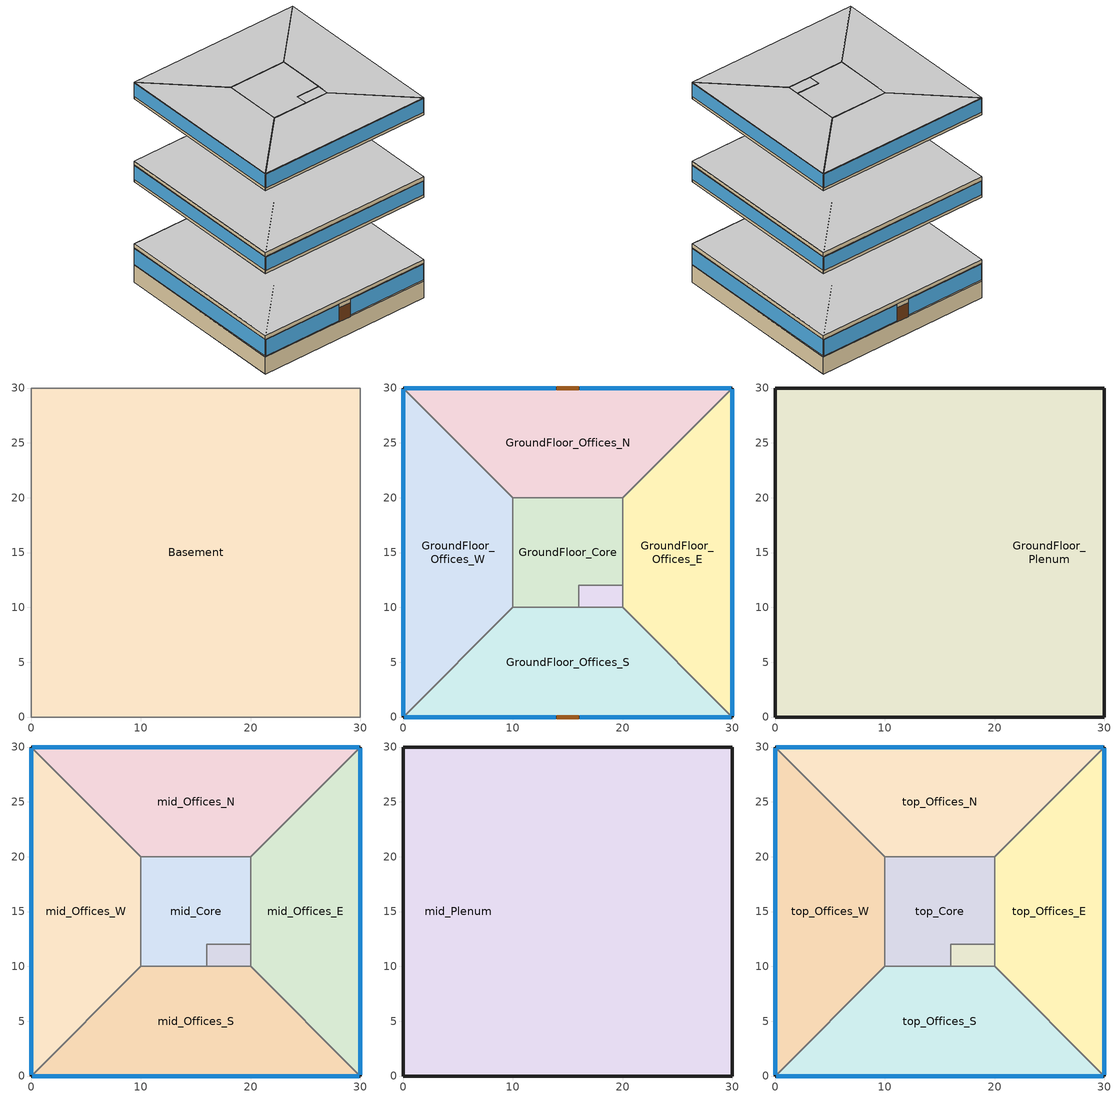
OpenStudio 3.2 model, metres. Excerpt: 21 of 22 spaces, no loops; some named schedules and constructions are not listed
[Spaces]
Basement
 floor adiabatic: 30,30 30,0 0,0 0,30 z-3
 wall adiabatic: 30,0 30,30 0,30 0,0 30,0 z-3:0
GroundFloor_Core
 floor to Basement: 20,20 20,12 16,12 16,10 10,10 10,20 z0
 wall to GroundFloor_Offices_W: 10,20 10,10 z0:3.15
 wall to GroundFloor_DataCenter: 16,10 16,12 20,12 z0:3.15
 wall to GroundFloor_Offices_E: 20,12 20,20 z0:3.15
 wall to GroundFloor_Offices_N: 20,20 10,20 z0:3.15
 wall to GroundFloor_Offices_S: 10,10 16,10 z0:3.15
GroundFloor_Offices_W
 floor to Basement: 0,30 10,20 10,10 0,0 z0
 wall outside: 0,30 0,0 z0:3.15
 wall to GroundFloor_Offices_S (Construction Air Boundary): 0,0 10,10 z0:3.15
 wall to GroundFloor_Offices_N (Construction Air Boundary): 10,20 0,30 z0:3.15
 window: 0,29.9 0,0.1 z0.25:3.05
GroundFloor_Offices_N
 floor to Basement: 30,30 20,20 10,20 0,30 z0
 wall outside: 30,30 0,30 z0:3.15
 wall to GroundFloor_Offices_E (Construction Air Boundary): 20,20 30,30 z0:3.15
 window: 29.9,30 16.1,30 / 13.9,30 0.1,30 z0.25:3.05
 door: 16,30 14,30 z0:2.5
GroundFloor_DataCenter
 floor to Basement: 20,12 20,10 16,10 16,12 z0
 wall to GroundFloor_Offices_E: 20,10 20,12 z0:3.15
 wall to GroundFloor_Offices_S: 16,10 20,10 z0:3.15
GroundFloor_Offices_E
 floor to Basement: 30,30 30,0 20,10 20,20 z0
 wall outside: 30,0 30,30 z0:3.15
 wall to GroundFloor_Offices_S (Construction Air Boundary): 20,10 30,0 z0:3.15
 window: 30,0.1 30,29.9 z0.25:3.05
GroundFloor_Offices_S
 floor to Basement: 20,10 30,0 0,0 10,10 z0
 wall outside: 0,0 30,0 z0:3.15
 window: 0.1,0 13.9,0 / 16.1,0 29.9,0 z0.25:3.05
 door: 14,0 16,0 z0:2.5
GroundFloor_Plenum
 floor to GroundFloor_Offices_E: 30,30 30,0 20,10 20,20 z3.15
 floor to GroundFloor_DataCenter: 20,12 20,10 16,10 16,12 z3.15
 floor to GroundFloor_Offices_W: 0,30 10,20 10,10 0,0 z3.15
 floor to GroundFloor_Offices_S: 20,10 30,0 0,0 10,10 z3.15
 floor to GroundFloor_Core: 20,20 20,12 16,12 16,10 10,10 10,20 z3.15
 floor to GroundFloor_Offices_N: 30,30 20,20 10,20 0,30 z3.15
 wall outside: 0,30 0,0 30,0 30,30 0,30 z3.15:3.85
 ceiling adiabatic: 30,0 30,30 0,30 0,0 z3.85
mid_Offices_S
 floor adiabatic: 20,10 30,0 0,0 10,10 z14.95
 wall outside: 0,0 30,0 z14.95:17.95
 wall to mid_Offices_W (Construction Air Boundary): 10,10 0,0 z14.95:17.95
 wall to mid_DataCenter: 20,10 16,10 z14.95:17.95
 wall to mid_Core: 16,10 10,10 z14.95:17.95
 wall to mid_Offices_E (Construction Air Boundary): 30,0 20,10 z14.95:17.95
 window: 0.1,0 29.9,0 z15.45:17.85
mid_DataCenter
 floor adiabatic: 20,12 20,10 16,10 16,12 z14.95
 wall to mid_Core: 20,12 16,12 16,10 z14.95:17.95
 wall to mid_Offices_E: 20,10 20,12 z14.95:17.95
mid_Offices_W
 floor adiabatic: 0,30 10,20 10,10 0,0 z14.95
 wall outside: 0,30 0,0 z14.95:17.95
 wall to mid_Core: 10,10 10,20 z14.95:17.95
 wall to mid_Offices_N (Construction Air Boundary): 10,20 0,30 z14.95:17.95
 window: 0,29.9 0,0.1 z15.45:17.85
mid_Offices_E
 floor adiabatic: 30,30 30,0 20,10 20,20 z14.95
 wall outside: 30,0 30,30 z14.95:17.95
 wall to mid_Offices_N (Construction Air Boundary): 30,30 20,20 z14.95:17.95
 wall to mid_Core: 20,20 20,12 z14.95:17.95
 window: 30,0.1 30,29.9 z15.45:17.85
mid_Core
 floor adiabatic: 20,20 20,12 16,12 16,10 10,10 10,20 z14.95
 wall to mid_Offices_N: 20,20 10,20 z14.95:17.95
mid_Offices_N
 floor adiabatic: 30,30 20,20 10,20 0,30 z14.95
 wall outside: 30,30 0,30 z14.95:17.95
 window: 29.9,30 0.1,30 z15.45:17.85
mid_Plenum
 floor to mid_Offices_W: 0,30 10,20 10,10 0,0 z17.95
 floor to mid_DataCenter: 20,12 20,10 16,10 16,12 z17.95
 floor to mid_Offices_S: 20,10 30,0 0,0 10,10 z17.95
 floor to mid_Core: 20,20 20,12 16,12 16,10 10,10 10,20 z17.95
 floor to mid_Offices_N: 30,30 20,20 10,20 0,30 z17.95
 floor to mid_Offices_E: 30,30 30,0 20,10 20,20 z17.95
 wall outside: 30,0 30,30 0,30 0,0 30,0 z17.95:18.65
 ceiling adiabatic: 30,0 30,30 0,30 0,0 z18.65
top_Offices_E
 floor adiabatic: 30,30 30,0 20,10 20,20 z29.75
 wall outside: 30,0 30,30 z29.75:32.75
 wall to top_Offices_S (Construction Air Boundary): 20,10 30,0 z29.75:32.75
 wall to top_DataCenter: 20,12 20,10 z29.75:32.75
 wall to top_Offices_N (Construction Air Boundary): 30,30 20,20 z29.75:32.75
 wall to top_Core: 20,20 20,12 z29.75:32.75
 window: 30,0.1 30,29.9 z30.25:32.65
 ceiling to top_Plenum: 30,0 30,30 20,20 20,10 z32.75
top_Offices_S
 floor adiabatic: 20,10 30,0 0,0 10,10 z29.75
 wall outside: 0,0 30,0 z29.75:32.75
 wall to top_Offices_W (Construction Air Boundary): 10,10 0,0 z29.75:32.75
 wall to top_DataCenter: 20,10 16,10 z29.75:32.75
 wall to top_Core: 16,10 10,10 z29.75:32.75
 window: 0.1,0 29.9,0 z30.25:32.65
 ceiling to top_Plenum: 30,0 20,10 10,10 0,0 z32.75
top_DataCenter
 floor adiabatic: 20,12 20,10 16,10 16,12 z29.75
 wall to top_Core: 20,12 16,12 16,10 z29.75:32.75
 ceiling to top_Plenum: 20,10 20,12 16,12 16,10 z32.75
top_Offices_W
 floor adiabatic: 0,30 10,20 10,10 0,0 z29.75
 wall outside: 0,30 0,0 z29.75:32.75
 wall to top_Core: 10,10 10,20 z29.75:32.75
 wall to top_Offices_N (Construction Air Boundary): 10,20 0,30 z29.75:32.75
 window: 0,29.9 0,0.1 z30.25:32.65
 ceiling to top_Plenum: 0,0 10,10 10,20 0,30 z32.75
top_Core
 floor adiabatic: 20,20 20,12 16,12 16,10 10,10 10,20 z29.75
 wall to top_Offices_N: 20,20 10,20 z29.75:32.75
 ceiling to top_Plenum: 16,10 16,12 20,12 20,20 10,20 10,10 z32.75
top_Offices_N
 floor adiabatic: 30,30 20,20 10,20 0,30 z29.75
 wall outside: 30,30 0,30 z29.75:32.75
 window: 29.9,30 0.1,30 z30.25:32.65
 ceiling to top_Plenum: 20,20 30,30 0,30 10,20 z32.75
[Site]
BRUSSELS: Latitude {deg}=50.9; Longitude {deg}=4.53; Time Zone {hr}=1; Elevation {m}=58; Terrain=City
[Building]
Office: North Axis {deg}=0; Nominal Floor to Floor Height {m}=3.7; Space Type=Offices; Default Construction Set=Building_Construction Set; Default Schedule Set=Building; Standards Number of Stories=10; Standards Number of Above Ground Stories=9; Standards Building Type=Office; Nominal Floor to Ceiling Height {m}=3
[ClimateZones]
Climate Zone Institution Name 1=ASHRAE; Climate Zone Document Name 1=ANSI/ASHRAE Standard 169; Climate Zone Document Year 1=2006; Climate Zone Institution Name 2=CEC; Climate Zone Document Name 2=California Climate Zone Descriptions; Climate Zone Document Year 2=1995
[SizingPeriod:DesignDay] Barometric Pressure {Pa}=100630; Wind Direction {deg}=60; Sky Clearness=0; Rain Indicator=0; Snow Indicator=0; Day of Month=21; Daylight Saving Time Indicator=0; Humidity Indicating Type=Wetbulb; Dry-Bulb Temperature Range Modifier Type=DefaultMultipliers
Name | Maximum Dry-Bulb Temperature {C} | Daily Dry-Bulb Temperature Range {deltaC} | Humidity Indicating Conditions at Maximum Dry-Bulb | Wind Speed {m/s} | Month | Day Type | Solar Model Indicator | ASHRAE Taub | ASHRAE Taud
BRUSSELS Ann Htg 99.6% Condns DB | -7.7 | 0 | -7.7 | 3.1 | 1 | WinterDesignDay | ASHRAEClearSky
BRUSSELS Ann Clg .4% Condns DB=>MWB | 29 | 9.2 | 20.1 | 3.3 | 7 | SummerDesignDay | ASHRAETau | 0.47 | 1.919
[Material]
Name | Roughness | Thickness {m} | Conductivity {W/m-K} | Density {kg/m3} | Specific Heat {J/kg-K} | Thermal Absorptance | Solar Absorptance | Visible Absorptance
Std Wood | MediumSmooth | 0.15 | 0.12 | 540 | 1210 | 0.9 | 0.7 | 0.7
F13 Built-up roofing | Rough | 0.0095 | 0.16 | 1120 | 1460 | 0.9 | 0.7
Gypsum_13mm | Smooth | 0.0127 | 0.16 | 800 | 1090 | 0.9 | 0.7 | 0.5
_Floor_Concrete200mm | MediumRough | 0.2 | 1.4 | 2100 | 840
METAL Door Medium 18Ga_1; METAL Door Medium 18Ga_2 | Smooth | 0.0013106 | 45.3149 | 7833.03 | 502.08 | 0.8 | 0.5 | 0.5
_Spandrel_Equivalent | Smooth | 0.205 | 0.081 | 536 | 1085
_Ceiling | Smooth | 0.02 | 0.057 | 288 | 1339 |  |  | 0.2
_Wall_Concrete300mm | MediumRough | 0.3 | 1.4 | 2100 | 840
[Material:NoMass]
Name | Roughness | Thermal Resistance {m2-K/W} | Thermal Absorptance | Solar Absorptance | Visible Absorptance
Carpet pad | VeryRough | 0.22 | 0.9 | 0.7 | 0.8
Roof_Insulation | MediumSmooth | 5.31 | 0.9 | 0.7 | 0.7
AIR [4] | Smooth | 0.293129 | 0.8 | 0.5 | 0.5
[Construction]
_WoodFurnitures: Std Wood
_DropCeiling: _Ceiling
_ConcreteSlab_200mm: _Floor_Concrete200mm
_Concrete_300mm: _Wall_Concrete300mm
_Roof: F13 Built-up roofing, Roof_Insulation, _Floor_Concrete200mm
_ConcreteAndCarpet: Carpet pad, _Floor_Concrete200mm
_Gypsum13_Concrete200mm_Gypsum13: Gypsum_13mm, _Floor_Concrete200mm, Gypsum_13mm
_ExtDoor_Main entrance; sg_2_coated: SG_2_coated
_Door_Metal: METAL Door Medium 18Ga_1, AIR [4], METAL Door Medium 18Ga_2
_Spandrel_Equivalent: _Spandrel_Equivalent
dg_init_bronze: DG_init_bronze
[DefaultConstructionSet]
Name | Default Exterior Surface Constructions | Default Interior Surface Constructions | Default Ground Contact Surface Constructions | Default Exterior SubSurface Constructions | Default Interior SubSurface Constructions | Adiabatic Surface Construction
Building_Construction Set | Default Surface Constructions 4 | Default Surface Constructions 5 | Default Surface Constructions 6 | Default Sub Surface Constructions 3 | Default Sub Surface Constructions 4 | _Concrete_300mm
Basement_Construction Set | Default Surface Constructions 1 | Default Surface Constructions 2 | Default Surface Constructions 3 | Default Sub Surface Constructions 1 | Default Sub Surface Constructions 2
Plenum_Construction Set | Default Surface Constructions 16 | Default Surface Constructions 17 | Default Surface Constructions 18 | Default Sub Surface Constructions 11 | Default Sub Surface Constructions 12 | _ConcreteSlab_200mm
Offices_North_Construction Set | Default Surface Constructions 19 | Default Surface Constructions 20 | Default Surface Constructions 21 | Default Sub Surface Constructions 13 | Default Sub Surface Constructions 14
[DefaultSurfaceConstructions]
Name | Roof Ceiling Construction | Floor Construction | Wall Construction
Default Surface Constructions 1; Default Surface Constructions 3; Default Surface Constructions 6; Default Surface Constructions 16; Default Surface Constructions 18; Default Surface Constructions 19; Default Surface Constructions 20
Default Surface Constructions 2 | _ConcreteAndCarpet
Default Surface Constructions 4 | _Roof | _ConcreteAndCarpet | _Spandrel_Equivalent
Default Surface Constructions 5 | _DropCeiling | _ConcreteAndCarpet | _Gypsum13_Concrete200mm_Gypsum13
Default Surface Constructions 17 |  | _DropCeiling
[DefaultSubSurfaceConstructions]
Name | Fixed Window Construction | Door Construction
Default Sub Surface Constructions 1; Default Sub Surface Constructions 2; Default Sub Surface Constructions 11; Default Sub Surface Constructions 12
Default Sub Surface Constructions 3 | dg_init_bronze | _ExtDoor_Main entrance
Default Sub Surface Constructions 4 |  | _Door_Metal
[Construction:AirBoundary]
Construction Air Boundary: 0
[WindowMaterial:Shade]
Int_Isotiss_Thermal Curtain and Air Wall: Solar Transmittance=0.12; Solar Reflectance=0.71; Visible Transmittance=0.12; Visible Reflectance=0.7; Thermal Hemispherical Emissivity=0.9; Thermal Transmittance=0.05; Thickness {m}=0.01; Conductivity {W/m-K}=0.046
[WindowMaterial:SimpleGlazingSystem]
Name | U-Factor {W/m2-K} | Solar Heat Gain Coefficient | Visible Transmittance
DG_init_bronze | 2.71 | 0.46 | 0.36
SG_2_coated | 3.1 | 0.4 | 0.7
[ThermalZone] Use Ideal Air Loads=No
Name | Multiplier | Fraction of Zone Controlled by Primary Daylighting Control | Thermostat | Humidistat
top_Offices_W_TZ | 1 | 1 | Perimeter_mid_ZN_4 DualSPSched | Zone Control Humidistat 21
Basement_TZ | 1 |  | Basement DualSPSched | Zone Control Humidistat 1
GroundFloor_Core_TZ | 1 |  | Core_bottom DualSPSched | Zone Control Humidistat 2
top_Core_TZ | 1 |  | Core_mid DualSPSched | Zone Control Humidistat 16
GroundFloor_Offices_N_TZ | 1 | 1 | Perimeter_bot_ZN_3 DualSPSched | Zone Control Humidistat 6
GroundFloor_Offices_E_TZ | 1 | 1 | Perimeter_bot_ZN_2 DualSPSched | Zone Control Humidistat 5
GroundFloor_Hall_S_TZ | 1 | 1 | Perimeter_bot_ZN_1 DualSPSched | Zone Control Humidistat 4
GroundFloor_Offices_W_TZ | 1 | 1 | Perimeter_bot_ZN_4 DualSPSched | Zone Control Humidistat 7
top_Offices_N_TZ | 1 | 1 | Perimeter_mid_ZN_3 DualSPSched | Zone Control Humidistat 19
top_Offices_E_TZ | 1 | 1 | Perimeter_mid_ZN_2 DualSPSched | Zone Control Humidistat 18
top_Offices_S_TZ | 1 | 1 | Perimeter_mid_ZN_1 DualSPSched | Zone Control Humidistat 20
GroundFloor_Plenum_TZ | 1 |  | Thermostat Setpoint Dual Setpoint 1 | Zone Control Humidistat 8
mid_Plenum_TZ | 7 |  | Thermostat Setpoint Dual Setpoint 2 | Zone Control Humidistat 15
GroundFloor_DataCenter_TZ | 1 |  | DataCenter Cooling Setpoints Dual SP Control | Zone Control Humidistat 3
top_DataCenter_TZ | 1 |  | ThermostatSetpoint:DualSetpoint #1 | Zone Control Humidistat 17
mid_Offices_W_TZ | 7 | 1 | Perimeter_mid_ZN_4 DualSPSched 1 | Zone Control Humidistat 14
mid_Core_TZ | 7 |  | Core_mid DualSPSched 1 | Zone Control Humidistat 9
mid_Offices_N_TZ | 7 | 1 | Perimeter_mid_ZN_3 DualSPSched 1 | Zone Control Humidistat 12
mid_Offices_S_TZ | 7 | 1 | Perimeter_mid_ZN_1 DualSPSched 1 | Zone Control Humidistat 13
mid_DataCenter_TZ | 7 |  | ThermostatSetpoint:DualSetpoint #4 | Zone Control Humidistat 10
mid_Offices_E_TZ | 7 | 1 | Perimeter_mid_ZN_2 DualSPSched 1 | Zone Control Humidistat 11
[ThermostatSetpoint:DualSetpoint]
Name | Heating Setpoint Temperature Schedule | Cooling Setpoint Temperature Schedule
Perimeter_mid_ZN_4 DualSPSched; Core_bottom DualSPSched; Core_mid DualSPSched; Perimeter_bot_ZN_3 DualSPSched; Perimeter_bot_ZN_2 DualSPSched; Perimeter_bot_ZN_1 DualSPSched; Perimeter_bot_ZN_4 DualSPSched; Perimeter_mid_ZN_3 DualSPSched; Perimeter_mid_ZN_2 DualSPSched; Perimeter_mid_ZN_1 DualSPSched; Perimeter_mid_ZN_4 DualSPSched 1; Core_mid DualSPSched 1; Perimeter_mid_ZN_3 DualSPSched 1; Perimeter_mid_ZN_1 DualSPSched 1; Perimeter_mid_ZN_2 DualSPSched 1 | _Heating_21 | _Cooling_26
Basement DualSPSched; Thermostat Setpoint Dual Setpoint 1; Thermostat Setpoint Dual Setpoint 2
DataCenter Cooling Setpoints Dual SP Control; ThermostatSetpoint:DualSetpoint #1; ThermostatSetpoint:DualSetpoint #4 | Heating_DC | Cooling_DC
[InternalMass:Definition] Construction=_WoodFurnitures
Name | Design Level Calculation Method | Surface Area {m2} | Surface Area per Person {m2/person}
Core_InternalMass | SurfaceArea | 10
Offices_InternalMass | SurfaceArea/Person |  | 2
[People:Definition] Fraction Radiant=0.3; Mean Radiant Temperature Calculation Type=ZoneAveraged
Name | Number of People Calculation Method | People per Space Floor Area {person/m2} | Enable ASHRAE 55 Comfort Warnings | Thermal Comfort Model Type 1 | Space Floor Area per Person {m2/person} | Thermal Comfort Model Type 2
Basement_Density | People/Area | 0 | No | AdaptiveCEN15251
Core_Density | Area/Person |  | Yes | AdaptiveCEN15251 | 2
Offices_Density | Area/Person |  | Yes | AdaptiveASH55 | 8 | AdaptiveCEN15251
[Lights:Definition] Design Level Calculation Method=Watts/Area; Fraction Visible=0.18; Return Air Fraction=0; Return Air Fraction Calculated from Plenum Temperature=No
Name | Watts per Space Floor Area {W/m2} | Fraction Radiant
Basement_Suspended lighting | 3 | 0.42
Core_Recessed ligting | 6 | 0.37
Offices_Recessed ligting | 8 | 0.37
DataCenter_Recessed ligting | 0 | 0.37
[ElectricEquipment:Definition] Fraction Latent=0; Fraction Lost=0
Name | Design Level Calculation Method | Design Level {W} | Fraction Radiant | Watts per Space Floor Area {W/m2} | Watts per Person {W/person}
Core_Equipments_Elevators | EquipmentLevel | 80 | 0.5
Core_Equipments_Plug | Watts/Area |  | 0.5 | 3
Office_Equipments_Plugs | Watts/Person |  | 0.22 |  | 150
DataCenter_Plugs | Watts/Area |  | 0.5 | 200
[Exterior:FuelEquipment:Definition]
Name | Design Level {W}
Elevators Definition | 244444
Elevators_Lights_Fan Definition | 752
[Exterior:FuelEquipment] Fuel Use Type=Electricity
Name | Exterior Fuel Equipment Definition | Schedule
Elevators | Elevators Definition | BLDG_ELEVATORS
Elevators_Lights_Fan | Elevators_Lights_Fan Definition | ELEV_LIGHT_FAN_SCH_ADD_DF
[DesignSpecification:OutdoorAir] Outdoor Air Flow Rate {m3/s}=0
Name | Outdoor Air Flow per Floor Area {m3/s-m2} | Outdoor Air Flow per Person {m3/s-person} | Outdoor Air Method | Outdoor Air Flow Air Changes per Hour {1/hr}
DSOA Basement | 0.00031
DSOA Core | 0 | 0.0007
DSOA_Offices | 0 | 0.006
DSOA DataCenter | 0.00043 | 0 | Sum | 0
DSOA_Hall to per-area | 0.00040625 | 0 | Sum | 0
DSOA_Offices to per-area | 0.00075 | 0 | Sum | 0
[Space]
Name | Space Type | Building Story | Thermal Zone | Design Specification Outdoor Air Object | Part of Total Floor Area
Basement | Basement spaces | Basement 1 | Basement_TZ | DSOA Basement
GroundFloor_Plenum | Plenums | Building Story 1 | GroundFloor_Plenum_TZ |  | No
mid_Offices_S | Offices | Building Story 2 | mid_Offices_S_TZ | DSOA_Offices to per-area
mid_DataCenter | Data Centers | Building Story 2 | mid_DataCenter_TZ
mid_Offices_W | Offices | Building Story 2 | mid_Offices_W_TZ | DSOA_Offices to per-area
mid_Offices_E | Offices | Building Story 2 | mid_Offices_E_TZ | DSOA_Offices to per-area
mid_Core | Core spaces | Building Story 2 | mid_Core_TZ
mid_Plenum | Plenums | Building Story 2 | mid_Plenum_TZ |  | No
mid_Offices_N | Offices North | Building Story 2 | mid_Offices_N_TZ | DSOA_Offices to per-area
GroundFloor_Core | Core spaces | Building Story 1 | GroundFloor_Core_TZ | DSOA Core
GroundFloor_Offices_W |  | Building Story 1 | GroundFloor_Offices_W_TZ | DSOA_Offices to per-area
GroundFloor_Offices_N | Offices North | Building Story 1 | GroundFloor_Offices_N_TZ | DSOA_Offices to per-area
GroundFloor_DataCenter | Data Centers | Building Story 1 | GroundFloor_DataCenter_TZ
GroundFloor_Offices_E |  | Building Story 1 | GroundFloor_Offices_E_TZ | DSOA_Offices to per-area
GroundFloor_Offices_S | Offices | Building Story 1 | GroundFloor_Hall_S_TZ | DSOA_Hall to per-area
top_Offices_E | Offices | Building Story 3 | top_Offices_E_TZ | DSOA_Offices to per-area
top_Offices_S | Offices | Building Story 3 | top_Offices_S_TZ | DSOA_Offices to per-area
top_DataCenter | Data Centers | Building Story 3 | top_DataCenter_TZ
top_Offices_W | Offices | Building Story 3 | top_Offices_W_TZ | DSOA_Offices to per-area
top_Core | Core spaces | Building Story 3 | top_Core_TZ
top_Offices_N | Offices North | Building Story 3 | top_Offices_N_TZ | DSOA_Offices to per-area
Space 1
[DefaultScheduleSet]
Corridors: People Activity Level Schedule=_Activity_corridors_People; Other Equipment Schedule=_Elevators
Data Center: Lighting Schedule=_Lighting_DC; Electric Equipment Schedule=_Equipments_DC
Basement: People Activity Level Schedule=_Activity_corridors_People; Lighting Schedule=_Lighting_Basement; Number of People Schedule=_Occupancy_Misc
Building: People Activity Level Schedule=_Activity_Office_People; Lighting Schedule=_Lighting; Number of People Schedule=_Occupancy_Offices_full; Hours of Operation Schedule=HVAC_Operation; Infiltration Schedule=_Infil_Quarter On
Offices: Electric Equipment Schedule=_Office_Equipments_full
[SpaceType]
Name | Default Schedule Set | Design Specification Outdoor Air Object | Default Construction Set
Offices | Offices | DSOA_Offices
Core spaces | Corridors | DSOA Core
Data Centers | Data Center | DSOA DataCenter
Basement spaces | Basement | DSOA Basement
Plenums |  |  | Plenum_Construction Set
Offices North | Offices | DSOA_Offices | Offices_North_Construction Set
[BuildingStory]
Name | Nominal Z Coordinate {m} | Nominal Floor to Floor Height {m} | Default Construction Set
Basement 1 | -3 | 3 | Basement_Construction Set
Building Story 2 | 14.95 | 3.85
Building Story 3 | 29.75 | 3.85
Building Story 1 | 0 | 3.85
[SpaceInfiltration:DesignFlowRate] Design Flow Rate Calculation Method=Flow/ExteriorArea; Flow per Exterior Surface Area {m3/s-m2}=0.0003
Name | Space or SpaceType
Offices_Infiltration | Offices
Basement_Infiltration | Basement spaces
Offices_Infiltration 1 | Offices North
[People] Multiplier=1
Name | People Definition | Space or SpaceType
People 1 | Basement_Density | Basement spaces
People 2 | Core_Density | Core spaces
People 5 | Offices_Density | Offices
People 6 | Offices_Density | Offices North
[Lights] Fraction Replaceable=1
Name | Lights Definition | Space or SpaceType
Lights 1 | Basement_Suspended lighting | Basement spaces
Lights 2 | Core_Recessed ligting | Core spaces
Lights 3 | DataCenter_Recessed ligting | Data Centers
Lights 5 | Offices_Recessed ligting | Offices
Lights 6 | Offices_Recessed ligting | Offices North
[ElectricEquipment]
Name | Electric Equipment Definition | Space or SpaceType
Electric Equipment 2 | Core_Equipments_Elevators | Core spaces
Electric Equipment 3 | Core_Equipments_Plug | Core spaces
Electric Equipment 4 | DataCenter_Plugs | Data Centers
Electric Equipment 6 | Office_Equipments_Plugs | Offices
Electric Equipment 7 | Office_Equipments_Plugs | Offices North
[InternalMass] Multiplier=1
Name | Internal Mass Definition | Space or SpaceType
Internal Mass 1 | Core_InternalMass | Core spaces
Internal Mass 3 | Offices_InternalMass | Offices
Internal Mass 4 | Offices_InternalMass | Offices North
[ZoneControl:Humidistat]
Zone Control Humidistat 1; Zone Control Humidistat 2; Zone Control Humidistat 3; Zone Control Humidistat 4; Zone Control Humidistat 5; Zone Control Humidistat 6; Zone Control Humidistat 7; Zone Control Humidistat 8; Zone Control Humidistat 9; Zone Control Humidistat 10; Zone Control Humidistat 11; Zone Control Humidistat 12; Zone Control Humidistat 13; Zone Control Humidistat 14; Zone Control Humidistat 15; Zone Control Humidistat 16; Zone Control Humidistat 17; Zone Control Humidistat 18; Zone Control Humidistat 19; Zone Control Humidistat 20; Zone Control Humidistat 21
[ShadingControl] Shading Type=InteriorShade; Shading Device Material=Int_Isotiss_Thermal Curtain and Air Wall; Shading Control Type=OnNightIfLowOutdoorTempAndOffDay; Schedule=Thermal curtain_Off; Setpoint=15; Shading Control Is Scheduled=Yes; Multiple Surface Control Type=Group
Name | Sub Surface Name 1 | Sub Surface Name 2
GroundFloor_Offices_E_Shading_Control | GroundFloor_E_Window
GroundFloor_Hall_S_Shading_Control | GroundFloor_S_Window 1 | GroundFloor_S_Window 2
GroundFloor_Offices_W_Shading_Control | GroundFloor_W_Window
mid_Offices_E_Shading_Control | mid_E_Window
mid_Offices_S_Shading_Control | mid_S_Window
mid_Offices_W_Shading_Control | mid_W_Window
top_Offices_E_Shading_Control | top_E_Window
top_Offices_S_Shading_Control | top_S_Window
top_Offices_W_Shading_Control | top_W_Window
